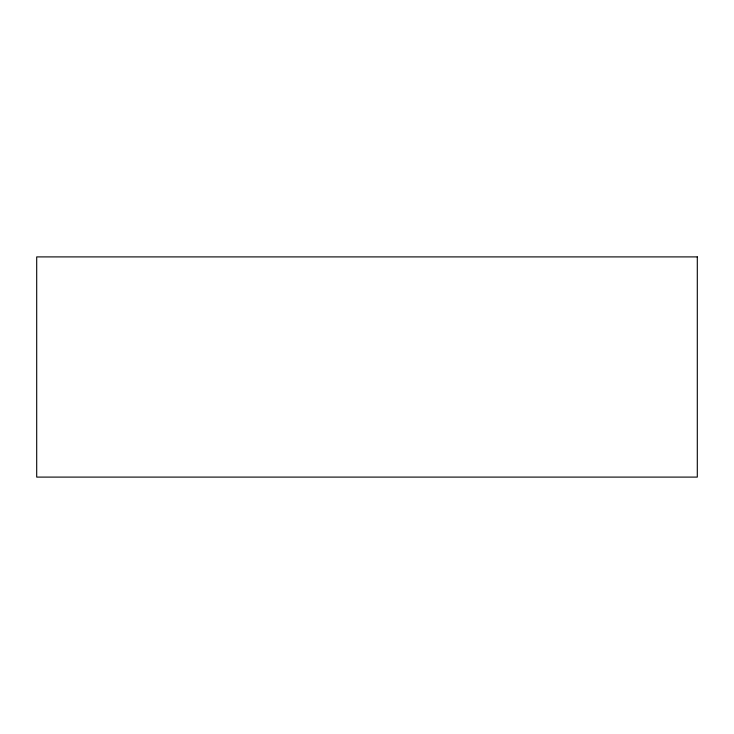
<?xml version="1.0" encoding="UTF-8"?>
<svg xmlns="http://www.w3.org/2000/svg" width="734" height="734" viewBox="0 0 734 734"><rect width="100%" height="100%" fill="white"/><g stroke="black" fill="none" stroke-linecap="round" stroke-linejoin="round"><path stroke-width="1.1" d="M697.3 256.9L36.7 256.9L36.7 477.1L697.3 477.1L697.3 256.9"/></g></svg>
